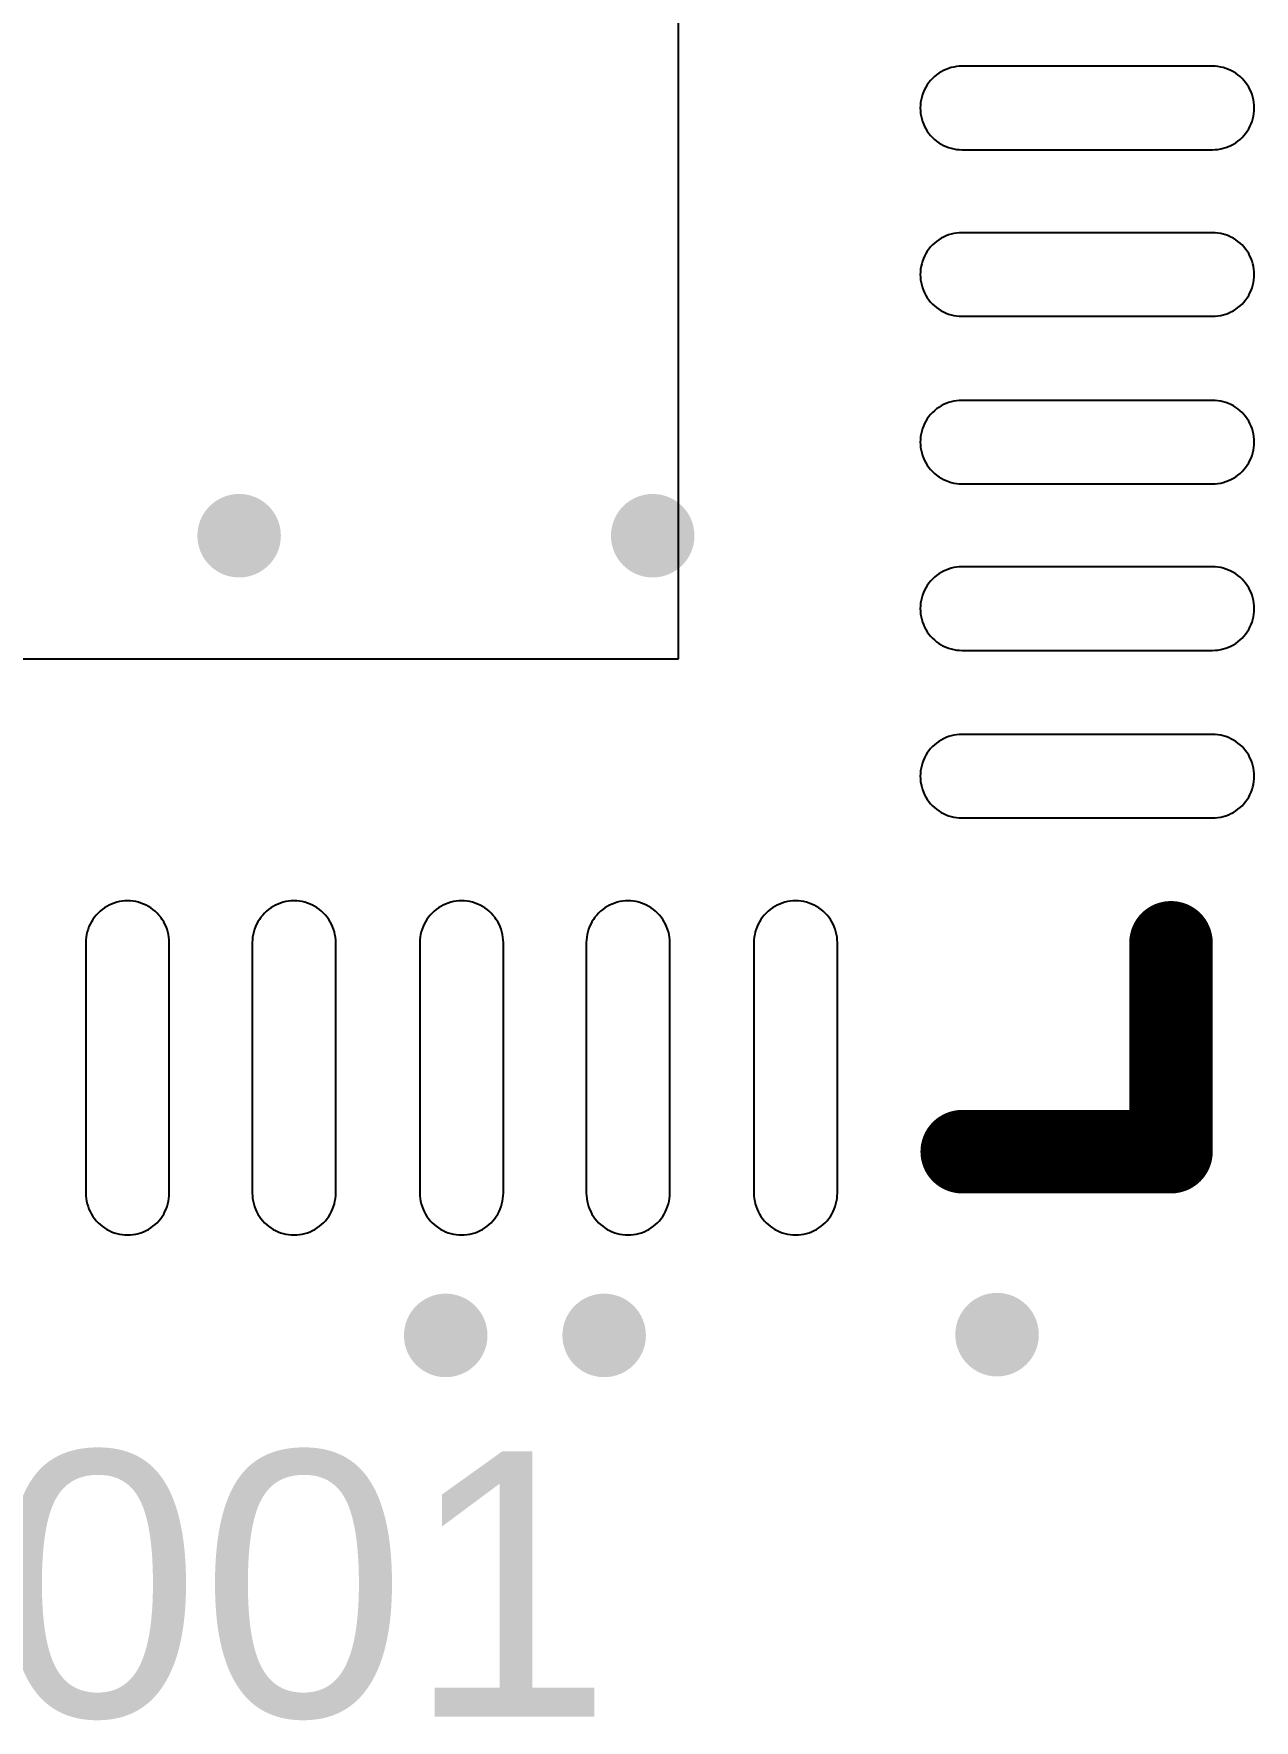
# Model space of a CAD drawing. Header units: inches. Extents: x -6.1 to 65.1, y -0.8 to 59.2.
# Drawn here: x 10.227 to 13.15, y 24.113 to 28.152 of the extents above; entities that cross this region are included whole.
import ezdxf

# ---------------------------------------------------------------- set-up
doc = ezdxf.new("R2010")
doc.units = ezdxf.units.IN
for name, color, linetype in [('Top Overlay', 2, 'Continuous'), ('Top Paste', 8, 'Continuous'), ('Via Holes', 16, 'Continuous')]:
    doc.layers.add(name, color=color, linetype=linetype)
doc.styles.add('Arial', font='', dxfattribs={"height": 0.2})
doc.styles.get('Arial').set_extended_font_data('Arial')

# ---------------------------------------------------------------- blocks, each defined once
blk = doc.blocks.new('WQFN_40_L5_0_W5_0_P0_4_BL_EP_78')
at = {"layer": 'Top Overlay', "const_width": 0.2}
for points in [[(-2.6999, 2.7), (-2.6999, 2.1998)], [(-2.1998, 2.7), (-2.6999, 2.7)]]:
    blk.add_lwpolyline(points, dxfattribs=at)
at = {"layer": 'Top Overlay', "const_width": 0.1}
for points in [[(-2.7499, 2.7, 1), (-2.6499, 2.7, 1)], [(-2.7499, 2.7, 1), (-2.6499, 2.7, 1)], [(-2.2498, 2.7, 1), (-2.1498, 2.7, 1)], [(-2.7499, 2.1998, 1), (-2.6499, 2.1998, 1)]]:
    blk.add_lwpolyline(points, format="xyb", close=True, dxfattribs=at)
at = {"layer": 'Top Paste'}
for p, q in [((-1.8716, 2.8701), (-1.876, 2.8653)), ((-1.8668, 2.8745), (-1.8716, 2.8701)), ((-1.8617, 2.8787), (-1.8668, 2.8745)), ((-1.8564, 2.8825), (-1.8617, 2.8787)), ((-1.8509, 2.886), (-1.8564, 2.8825)), ((-1.8451, 2.889), (-1.8509, 2.886)), ((-1.8391, 2.8917), (-1.8451, 2.889)), ((-1.833, 2.8941), (-1.8391, 2.8917)), ((-1.8267, 2.896), (-1.833, 2.8941)), ((-1.8204, 2.8974), (-1.8267, 2.896)), ((-1.8139, 2.8985), (-1.8204, 2.8974)), ((-1.8074, 2.8992), (-1.8139, 2.8985)), ((-1.8009, 2.8994), (-1.8074, 2.8992)), ((-1.7943, 2.8992), (-1.8009, 2.8994)), ((-1.7878, 2.8985), (-1.7943, 2.8992)), ((-1.7878, 2.8985), (-1.7878, 2.8985)), ((-1.7814, 2.8974), (-1.7878, 2.8985)), ((-1.775, 2.896), (-1.7814, 2.8974)), ((-1.7687, 2.8941), (-1.775, 2.896)), ((-1.7626, 2.8917), (-1.7687, 2.8941)), ((-1.7566, 2.889), (-1.7626, 2.8917)), ((-1.7509, 2.886), (-1.7566, 2.889)), ((-1.7453, 2.8825), (-1.7509, 2.886)), ((-1.74, 2.8787), (-1.7453, 2.8825)), ((-1.7349, 2.8745), (-1.74, 2.8787)), ((-1.7301, 2.8701), (-1.7349, 2.8745)), ((-1.7257, 2.8653), (-1.7301, 2.8701)), ((-1.4703, 2.8701), (-1.4747, 2.8653)), ((-1.4655, 2.8745), (-1.4703, 2.8701)), ((-1.4604, 2.8787), (-1.4655, 2.8745)), ((-1.4551, 2.8825), (-1.4604, 2.8787)), ((-1.4496, 2.886), (-1.4551, 2.8825)), ((-1.4438, 2.889), (-1.4496, 2.886)), ((-1.4378, 2.8917), (-1.4438, 2.889)), ((-1.4317, 2.8941), (-1.4378, 2.8917)), ((-1.4254, 2.896), (-1.4317, 2.8941)), ((-1.419, 2.8974), (-1.4254, 2.896)), ((-1.4126, 2.8985), (-1.419, 2.8974)), ((-1.4061, 2.8992), (-1.4126, 2.8985)), ((-1.3995, 2.8994), (-1.4061, 2.8992)), ((-1.393, 2.8992), (-1.3995, 2.8994)), ((-1.3865, 2.8985), (-1.393, 2.8992)), ((-1.3865, 2.8985), (-1.3865, 2.8985)), ((-1.38, 2.8974), (-1.3865, 2.8985)), ((-1.3737, 2.896), (-1.38, 2.8974)), ((-1.3674, 2.8941), (-1.3737, 2.896)), ((-1.3613, 2.8917), (-1.3674, 2.8941)), ((-1.3553, 2.889), (-1.3613, 2.8917)), ((-1.3496, 2.886), (-1.3553, 2.889)), ((-1.344, 2.8825), (-1.3496, 2.886)), ((-1.3387, 2.8787), (-1.344, 2.8825)), ((-1.3336, 2.8745), (-1.3387, 2.8787)), ((-1.3288, 2.8701), (-1.3336, 2.8745)), ((-1.3244, 2.8653), (-1.3288, 2.8701)), ((-1.0715, 2.8701), (-1.0759, 2.8653)), ((-1.0667, 2.8745), (-1.0715, 2.8701)), ((-1.0616, 2.8787), (-1.0667, 2.8745)), ((-1.0563, 2.8825), (-1.0616, 2.8787)), ((-1.0508, 2.886), (-1.0563, 2.8825)), ((-1.045, 2.889), (-1.0508, 2.886)), ((-1.039, 2.8917), (-1.045, 2.889)), ((-1.0329, 2.8941), (-1.039, 2.8917)), ((-1.0266, 2.896), (-1.0329, 2.8941)), ((-1.0203, 2.8974), (-1.0266, 2.896)), ((-1.0138, 2.8985), (-1.0203, 2.8974)), ((-1.0073, 2.8992), (-1.0138, 2.8985)), ((-1.0008, 2.8994), (-1.0073, 2.8992)), ((-0.9942, 2.8992), (-1.0008, 2.8994)), ((-0.9877, 2.8985), (-0.9942, 2.8992)), ((-0.9877, 2.8985), (-0.9877, 2.8985)), ((-0.9813, 2.8974), (-0.9877, 2.8985)), ((-0.9749, 2.896), (-0.9813, 2.8974)), ((-0.9686, 2.8941), (-0.9749, 2.896)), ((-0.9625, 2.8917), (-0.9686, 2.8941)), ((-0.9565, 2.889), (-0.9625, 2.8917)), ((-0.9508, 2.886), (-0.9565, 2.889)), ((-0.9452, 2.8825), (-0.9508, 2.886)), ((-0.9399, 2.8787), (-0.9452, 2.8825)), ((-0.9348, 2.8745), (-0.9399, 2.8787)), ((-0.93, 2.8701), (-0.9348, 2.8745)), ((-0.9256, 2.8653), (-0.93, 2.8701)), ((-0.6702, 2.8701), (-0.6746, 2.8653)), ((-0.6654, 2.8745), (-0.6702, 2.8701)), ((-0.6603, 2.8787), (-0.6654, 2.8745)), ((-0.655, 2.8825), (-0.6603, 2.8787)), ((-0.6495, 2.886), (-0.655, 2.8825)), ((-0.6437, 2.889), (-0.6495, 2.886)), ((-0.6377, 2.8917), (-0.6437, 2.889)), ((-0.6316, 2.8941), (-0.6377, 2.8917)), ((-0.6253, 2.896), (-0.6316, 2.8941)), ((-0.6189, 2.8974), (-0.6253, 2.896)), ((-0.6125, 2.8985), (-0.6189, 2.8974)), ((-0.606, 2.8992), (-0.6125, 2.8985)), ((-0.5994, 2.8994), (-0.606, 2.8992)), ((-0.5929, 2.8992), (-0.5994, 2.8994)), ((-0.5864, 2.8985), (-0.5929, 2.8992)), ((-0.5864, 2.8985), (-0.5864, 2.8985)), ((-0.5799, 2.8974), (-0.5864, 2.8985)), ((-0.5736, 2.896), (-0.5799, 2.8974)), ((-0.5673, 2.8941), (-0.5736, 2.896)), ((-0.5612, 2.8917), (-0.5673, 2.8941)), ((-0.5552, 2.889), (-0.5612, 2.8917)), ((-0.5495, 2.886), (-0.5552, 2.889)), ((-0.5439, 2.8825), (-0.5495, 2.886)), ((-0.5386, 2.8787), (-0.5439, 2.8825)), ((-0.5335, 2.8745), (-0.5386, 2.8787)), ((-0.5287, 2.8701), (-0.5335, 2.8745)), ((-0.5243, 2.8653), (-0.5287, 2.8701)), ((-0.2714, 2.8701), (-0.2758, 2.8653)), ((-0.2666, 2.8745), (-0.2714, 2.8701)), ((-0.2615, 2.8787), (-0.2666, 2.8745)), ((-0.2562, 2.8825), (-0.2615, 2.8787)), ((-0.2507, 2.886), (-0.2562, 2.8825)), ((-0.2449, 2.889), (-0.2507, 2.886)), ((-0.2389, 2.8917), (-0.2449, 2.889)), ((-0.2328, 2.8941), (-0.2389, 2.8917)), ((-0.2265, 2.896), (-0.2328, 2.8941)), ((-0.2202, 2.8974), (-0.2265, 2.896)), ((-0.2137, 2.8985), (-0.2202, 2.8974)), ((-0.2072, 2.8992), (-0.2137, 2.8985)), ((-0.2007, 2.8994), (-0.2072, 2.8992)), ((-0.1941, 2.8992), (-0.2007, 2.8994)), ((-0.1876, 2.8985), (-0.1941, 2.8992)), ((-0.1876, 2.8985), (-0.1876, 2.8985)), ((-0.1812, 2.8974), (-0.1876, 2.8985)), ((-0.1748, 2.896), (-0.1812, 2.8974)), ((-0.1685, 2.8941), (-0.1748, 2.896)), ((-0.1624, 2.8917), (-0.1685, 2.8941)), ((-0.1564, 2.889), (-0.1624, 2.8917)), ((-0.1507, 2.886), (-0.1564, 2.889)), ((-0.1451, 2.8825), (-0.1507, 2.886)), ((-0.1398, 2.8787), (-0.1451, 2.8825)), ((-0.1347, 2.8745), (-0.1398, 2.8787)), ((-0.1299, 2.8701), (-0.1347, 2.8745)), ((-0.1255, 2.8653), (-0.1299, 2.8701)), ((-1.8956, 2.8315), (-1.8975, 2.8252)), ((-1.8932, 2.8376), (-1.8956, 2.8315)), ((-1.8905, 2.8436), (-1.8932, 2.8376)), ((-1.8875, 2.8493), (-1.8905, 2.8436)), ((-1.884, 2.8549), (-1.8875, 2.8493)), ((-1.8802, 2.8602), (-1.884, 2.8549)), ((-1.876, 2.8653), (-1.8802, 2.8602)), ((-1.7215, 2.8602), (-1.7257, 2.8653)), ((-1.7177, 2.8549), (-1.7215, 2.8602)), ((-1.7142, 2.8494), (-1.7177, 2.8549)), ((-1.7112, 2.8436), (-1.7142, 2.8494)), ((-1.7085, 2.8376), (-1.7112, 2.8436)), ((-1.7062, 2.8315), (-1.7085, 2.8376)), ((-1.7043, 2.8252), (-1.7062, 2.8315)), ((-1.4942, 2.8315), (-1.4961, 2.8252)), ((-1.4919, 2.8376), (-1.4942, 2.8315)), ((-1.4892, 2.8436), (-1.4919, 2.8376)), ((-1.4862, 2.8493), (-1.4892, 2.8436)), ((-1.4827, 2.8549), (-1.4862, 2.8493)), ((-1.4789, 2.8602), (-1.4827, 2.8549)), ((-1.4747, 2.8653), (-1.4789, 2.8602)), ((-1.3202, 2.8602), (-1.3244, 2.8653)), ((-1.3164, 2.8549), (-1.3202, 2.8602)), ((-1.3129, 2.8494), (-1.3164, 2.8549)), ((-1.3099, 2.8436), (-1.3129, 2.8494)), ((-1.3072, 2.8376), (-1.3099, 2.8436)), ((-1.3048, 2.8315), (-1.3072, 2.8376)), ((-1.3029, 2.8252), (-1.3048, 2.8315)), ((-1.0955, 2.8315), (-1.0974, 2.8252)), ((-1.0931, 2.8376), (-1.0955, 2.8315)), ((-1.0904, 2.8436), (-1.0931, 2.8376)), ((-1.0874, 2.8493), (-1.0904, 2.8436)), ((-1.0839, 2.8549), (-1.0874, 2.8493)), ((-1.0801, 2.8602), (-1.0839, 2.8549)), ((-1.0759, 2.8653), (-1.0801, 2.8602)), ((-0.9214, 2.8602), (-0.9256, 2.8653)), ((-0.9176, 2.8549), (-0.9214, 2.8602)), ((-0.9141, 2.8494), (-0.9176, 2.8549)), ((-0.9111, 2.8436), (-0.9141, 2.8494)), ((-0.9084, 2.8376), (-0.9111, 2.8436)), ((-0.9061, 2.8315), (-0.9084, 2.8376)), ((-0.9042, 2.8252), (-0.9061, 2.8315)), ((-0.6941, 2.8315), (-0.696, 2.8252)), ((-0.6918, 2.8376), (-0.6941, 2.8315)), ((-0.6891, 2.8436), (-0.6918, 2.8376)), ((-0.6861, 2.8493), (-0.6891, 2.8436)), ((-0.6826, 2.8549), (-0.6861, 2.8493)), ((-0.6788, 2.8602), (-0.6826, 2.8549)), ((-0.6746, 2.8653), (-0.6788, 2.8602)), ((-0.5201, 2.8602), (-0.5243, 2.8653)), ((-0.5163, 2.8549), (-0.5201, 2.8602)), ((-0.5128, 2.8494), (-0.5163, 2.8549)), ((-0.5098, 2.8436), (-0.5128, 2.8494)), ((-0.5071, 2.8376), (-0.5098, 2.8436)), ((-0.5047, 2.8315), (-0.5071, 2.8376)), ((-0.5028, 2.8252), (-0.5047, 2.8315)), ((-0.2954, 2.8315), (-0.2973, 2.8252)), ((-0.293, 2.8376), (-0.2954, 2.8315)), ((-0.2903, 2.8436), (-0.293, 2.8376)), ((-0.2873, 2.8493), (-0.2903, 2.8436)), ((-0.2838, 2.8549), (-0.2873, 2.8493)), ((-0.28, 2.8602), (-0.2838, 2.8549)), ((-0.2758, 2.8653), (-0.28, 2.8602)), ((-0.1213, 2.8602), (-0.1255, 2.8653)), ((-0.1175, 2.8549), (-0.1213, 2.8602)), ((-0.114, 2.8494), (-0.1175, 2.8549)), ((-0.111, 2.8436), (-0.114, 2.8494)), ((-0.1083, 2.8376), (-0.111, 2.8436)), ((-0.106, 2.8315), (-0.1083, 2.8376)), ((-0.1041, 2.8252), (-0.106, 2.8315)), ((-1.9007, 2.8059), (-1.9009, 2.7994)), ((-1.9009, 2.7994), (-1.9009, 2.1994)), ((-1.9, 2.8124), (-1.9007, 2.8059)), ((-1.8989, 2.8189), (-1.9, 2.8124)), ((-1.8975, 2.8252), (-1.8989, 2.8189)), ((-1.7028, 2.8189), (-1.7043, 2.8252)), ((-1.7017, 2.8124), (-1.7028, 2.8189)), ((-1.7011, 2.8059), (-1.7017, 2.8124)), ((-1.7009, 2.7994), (-1.7011, 2.8059)), ((-1.7009, 2.1994), (-1.7009, 2.7994)), ((-1.4993, 2.8059), (-1.4995, 2.7994)), ((-1.4995, 2.7994), (-1.4995, 2.1994)), ((-1.4987, 2.8124), (-1.4993, 2.8059)), ((-1.4976, 2.8189), (-1.4987, 2.8124)), ((-1.4961, 2.8252), (-1.4976, 2.8189)), ((-1.3015, 2.8189), (-1.3029, 2.8252)), ((-1.3004, 2.8124), (-1.3015, 2.8189)), ((-1.2997, 2.8059), (-1.3004, 2.8124)), ((-1.2995, 2.7994), (-1.2997, 2.8059)), ((-1.2995, 2.1994), (-1.2995, 2.7994)), ((-1.1006, 2.8059), (-1.1008, 2.7994)), ((-1.1008, 2.7994), (-1.1008, 2.1994)), ((-1.0999, 2.8124), (-1.1006, 2.8059)), ((-1.0988, 2.8189), (-1.0999, 2.8124)), ((-1.0974, 2.8252), (-1.0988, 2.8189)), ((-0.9027, 2.8189), (-0.9042, 2.8252)), ((-0.9016, 2.8124), (-0.9027, 2.8189)), ((-0.901, 2.8059), (-0.9016, 2.8124)), ((-0.9008, 2.7994), (-0.901, 2.8059)), ((-0.9008, 2.1994), (-0.9008, 2.7994)), ((-0.6992, 2.8059), (-0.6994, 2.7994)), ((-0.6994, 2.7994), (-0.6994, 2.1994)), ((-0.6986, 2.8124), (-0.6992, 2.8059)), ((-0.6975, 2.8189), (-0.6986, 2.8124)), ((-0.696, 2.8252), (-0.6975, 2.8189)), ((-0.5014, 2.8189), (-0.5028, 2.8252)), ((-0.5003, 2.8124), (-0.5014, 2.8189)), ((-0.4996, 2.8059), (-0.5003, 2.8124)), ((-0.4994, 2.7994), (-0.4996, 2.8059)), ((-0.4994, 2.1994), (-0.4994, 2.7994)), ((-0.3005, 2.8059), (-0.3007, 2.7994)), ((-0.3007, 2.7994), (-0.3007, 2.1994)), ((-0.2998, 2.8124), (-0.3005, 2.8059)), ((-0.2987, 2.8189), (-0.2998, 2.8124)), ((-0.2973, 2.8252), (-0.2987, 2.8189)), ((-0.1026, 2.8189), (-0.1041, 2.8252)), ((-0.1015, 2.8124), (-0.1026, 2.8189)), ((-0.1009, 2.8059), (-0.1015, 2.8124)), ((-0.1007, 2.7994), (-0.1009, 2.8059)), ((-0.1007, 2.1994), (-0.1007, 2.7994)), ((-1.9009, 2.1994), (-1.9007, 2.1928)), ((-1.9007, 2.1928), (-1.9, 2.1863)), ((-1.9, 2.1863), (-1.8989, 2.1799)), ((-1.7028, 2.1799), (-1.7017, 2.1863)), ((-1.7017, 2.1863), (-1.7011, 2.1928)), ((-1.7011, 2.1928), (-1.7009, 2.1994)), ((-1.4995, 2.1994), (-1.4993, 2.1928)), ((-1.4993, 2.1928), (-1.4987, 2.1863)), ((-1.4987, 2.1863), (-1.4976, 2.1799)), ((-1.3015, 2.1799), (-1.3004, 2.1863)), ((-1.3004, 2.1863), (-1.2997, 2.1928)), ((-1.2997, 2.1928), (-1.2995, 2.1994)), ((-1.1008, 2.1994), (-1.1006, 2.1928)), ((-1.1006, 2.1928), (-1.0999, 2.1863)), ((-1.0999, 2.1863), (-1.0988, 2.1799)), ((-0.9027, 2.1799), (-0.9016, 2.1863)), ((-0.9016, 2.1863), (-0.901, 2.1928)), ((-0.901, 2.1928), (-0.9008, 2.1994)), ((-0.6994, 2.1994), (-0.6992, 2.1928)), ((-0.6992, 2.1928), (-0.6986, 2.1863)), ((-0.6986, 2.1863), (-0.6975, 2.1799)), ((-0.5014, 2.1799), (-0.5003, 2.1863)), ((-0.5003, 2.1863), (-0.4996, 2.1928)), ((-0.4996, 2.1928), (-0.4994, 2.1994)), ((-0.3007, 2.1994), (-0.3005, 2.1928)), ((-0.3005, 2.1928), (-0.2998, 2.1863)), ((-0.2998, 2.1863), (-0.2987, 2.1799)), ((-0.1026, 2.1799), (-0.1015, 2.1863)), ((-0.1015, 2.1863), (-0.1009, 2.1928)), ((-0.1009, 2.1928), (-0.1007, 2.1994)), ((-1.8989, 2.1799), (-1.8975, 2.1735)), ((-1.8975, 2.1735), (-1.8956, 2.1672)), ((-1.8956, 2.1672), (-1.8932, 2.1611)), ((-1.8932, 2.1611), (-1.8905, 2.1551)), ((-1.8905, 2.1551), (-1.8875, 2.1493)), ((-1.8875, 2.1493), (-1.884, 2.1438)), ((-1.884, 2.1438), (-1.8802, 2.1385)), ((-1.7215, 2.1385), (-1.7177, 2.1438)), ((-1.7177, 2.1438), (-1.7142, 2.1494)), ((-1.7142, 2.1494), (-1.7112, 2.1551)), ((-1.7112, 2.1551), (-1.7085, 2.1611)), ((-1.7085, 2.1611), (-1.7062, 2.1672)), ((-1.7062, 2.1672), (-1.7043, 2.1735)), ((-1.7043, 2.1735), (-1.7028, 2.1799)), ((-1.4976, 2.1799), (-1.4961, 2.1735)), ((-1.4961, 2.1735), (-1.4942, 2.1672)), ((-1.4942, 2.1672), (-1.4919, 2.1611)), ((-1.4919, 2.1611), (-1.4892, 2.1551)), ((-1.4892, 2.1551), (-1.4862, 2.1493)), ((-1.4862, 2.1493), (-1.4827, 2.1438)), ((-1.4827, 2.1438), (-1.4789, 2.1385)), ((-1.3202, 2.1385), (-1.3164, 2.1438)), ((-1.3164, 2.1438), (-1.3129, 2.1494)), ((-1.3129, 2.1494), (-1.3099, 2.1551)), ((-1.3099, 2.1551), (-1.3072, 2.1611)), ((-1.3072, 2.1611), (-1.3048, 2.1672)), ((-1.3048, 2.1672), (-1.3029, 2.1735)), ((-1.3029, 2.1735), (-1.3015, 2.1799)), ((-1.0988, 2.1799), (-1.0974, 2.1735)), ((-1.0974, 2.1735), (-1.0955, 2.1672)), ((-1.0955, 2.1672), (-1.0931, 2.1611)), ((-1.0931, 2.1611), (-1.0904, 2.1551)), ((-1.0904, 2.1551), (-1.0874, 2.1493)), ((-1.0874, 2.1493), (-1.0839, 2.1438)), ((-1.0839, 2.1438), (-1.0801, 2.1385)), ((-0.9214, 2.1385), (-0.9176, 2.1438)), ((-0.9176, 2.1438), (-0.9141, 2.1494)), ((-0.9141, 2.1494), (-0.9111, 2.1551)), ((-0.9111, 2.1551), (-0.9084, 2.1611)), ((-0.9084, 2.1611), (-0.9061, 2.1672)), ((-0.9061, 2.1672), (-0.9042, 2.1735)), ((-0.9042, 2.1735), (-0.9027, 2.1799)), ((-0.6975, 2.1799), (-0.696, 2.1735)), ((-0.696, 2.1735), (-0.6941, 2.1672)), ((-0.6941, 2.1672), (-0.6918, 2.1611)), ((-0.6918, 2.1611), (-0.6891, 2.1551)), ((-0.6891, 2.1551), (-0.6861, 2.1493)), ((-0.6861, 2.1493), (-0.6826, 2.1438)), ((-0.6826, 2.1438), (-0.6788, 2.1385)), ((-0.5201, 2.1385), (-0.5163, 2.1438)), ((-0.5163, 2.1438), (-0.5128, 2.1494)), ((-0.5128, 2.1494), (-0.5098, 2.1551)), ((-0.5098, 2.1551), (-0.5071, 2.1611)), ((-0.5071, 2.1611), (-0.5047, 2.1672)), ((-0.5047, 2.1672), (-0.5028, 2.1735)), ((-0.5028, 2.1735), (-0.5014, 2.1799)), ((-0.2987, 2.1799), (-0.2973, 2.1735)), ((-0.2973, 2.1735), (-0.2954, 2.1672)), ((-0.2954, 2.1672), (-0.293, 2.1611)), ((-0.293, 2.1611), (-0.2903, 2.1551)), ((-0.2903, 2.1551), (-0.2873, 2.1493)), ((-0.2873, 2.1493), (-0.2838, 2.1438)), ((-0.2838, 2.1438), (-0.28, 2.1385)), ((-0.1213, 2.1385), (-0.1175, 2.1438)), ((-0.1175, 2.1438), (-0.114, 2.1494)), ((-0.114, 2.1494), (-0.111, 2.1551)), ((-0.111, 2.1551), (-0.1083, 2.1611)), ((-0.1083, 2.1611), (-0.106, 2.1672)), ((-0.106, 2.1672), (-0.1041, 2.1735)), ((-0.1041, 2.1735), (-0.1026, 2.1799)), ((-1.8802, 2.1385), (-1.876, 2.1334)), ((-1.876, 2.1334), (-1.8716, 2.1286)), ((-1.8716, 2.1286), (-1.8668, 2.1242)), ((-1.8668, 2.1242), (-1.8617, 2.12)), ((-1.8617, 2.12), (-1.8564, 2.1162)), ((-1.8564, 2.1162), (-1.8508, 2.1127)), ((-1.8508, 2.1127), (-1.8451, 2.1097)), ((-1.8451, 2.1097), (-1.8391, 2.107)), ((-1.8391, 2.107), (-1.833, 2.1047)), ((-1.833, 2.1047), (-1.8267, 2.1028)), ((-1.8267, 2.1028), (-1.8204, 2.1013)), ((-1.8204, 2.1013), (-1.8139, 2.1002)), ((-1.8139, 2.1002), (-1.8074, 2.0996)), ((-1.7943, 2.0996), (-1.7878, 2.1002)), ((-1.7878, 2.1002), (-1.7814, 2.1013)), ((-1.7814, 2.1013), (-1.775, 2.1028)), ((-1.775, 2.1028), (-1.7687, 2.1047)), ((-1.7687, 2.1047), (-1.7626, 2.107)), ((-1.7626, 2.107), (-1.7566, 2.1097)), ((-1.7566, 2.1097), (-1.7509, 2.1127)), ((-1.7509, 2.1127), (-1.7453, 2.1162)), ((-1.7453, 2.1162), (-1.74, 2.12)), ((-1.74, 2.12), (-1.7349, 2.1242)), ((-1.7349, 2.1242), (-1.7301, 2.1286)), ((-1.7301, 2.1286), (-1.7257, 2.1334)), ((-1.7257, 2.1334), (-1.7215, 2.1385)), ((-1.4789, 2.1385), (-1.4747, 2.1334)), ((-1.4747, 2.1334), (-1.4703, 2.1286)), ((-1.4703, 2.1286), (-1.4655, 2.1242)), ((-1.4655, 2.1242), (-1.4604, 2.12)), ((-1.4604, 2.12), (-1.4551, 2.1162)), ((-1.4551, 2.1162), (-1.4495, 2.1127)), ((-1.4495, 2.1127), (-1.4438, 2.1097)), ((-1.4438, 2.1097), (-1.4378, 2.107)), ((-1.4378, 2.107), (-1.4317, 2.1047)), ((-1.4317, 2.1047), (-1.4254, 2.1028)), ((-1.4254, 2.1028), (-1.419, 2.1013)), ((-1.419, 2.1013), (-1.4126, 2.1002)), ((-1.4126, 2.1002), (-1.4061, 2.0996)), ((-1.393, 2.0996), (-1.3865, 2.1002)), ((-1.3865, 2.1002), (-1.38, 2.1013)), ((-1.38, 2.1013), (-1.3737, 2.1028)), ((-1.3737, 2.1028), (-1.3674, 2.1047)), ((-1.3674, 2.1047), (-1.3613, 2.107)), ((-1.3613, 2.107), (-1.3553, 2.1097)), ((-1.3553, 2.1097), (-1.3496, 2.1127)), ((-1.3496, 2.1127), (-1.344, 2.1162)), ((-1.344, 2.1162), (-1.3387, 2.12)), ((-1.3387, 2.12), (-1.3336, 2.1242)), ((-1.3336, 2.1242), (-1.3288, 2.1286)), ((-1.3288, 2.1286), (-1.3244, 2.1334)), ((-1.3244, 2.1334), (-1.3202, 2.1385)), ((-1.0801, 2.1385), (-1.0759, 2.1334)), ((-1.0759, 2.1334), (-1.0715, 2.1286)), ((-1.0715, 2.1286), (-1.0667, 2.1242)), ((-1.0667, 2.1242), (-1.0616, 2.12)), ((-1.0616, 2.12), (-1.0563, 2.1162)), ((-1.0563, 2.1162), (-1.0507, 2.1127)), ((-1.0507, 2.1127), (-1.045, 2.1097)), ((-1.045, 2.1097), (-1.039, 2.107)), ((-1.039, 2.107), (-1.0329, 2.1047)), ((-1.0329, 2.1047), (-1.0266, 2.1028)), ((-1.0266, 2.1028), (-1.0203, 2.1013)), ((-1.0203, 2.1013), (-1.0138, 2.1002)), ((-1.0138, 2.1002), (-1.0073, 2.0996)), ((-0.9942, 2.0996), (-0.9877, 2.1002)), ((-0.9877, 2.1002), (-0.9813, 2.1013)), ((-0.9813, 2.1013), (-0.9749, 2.1028)), ((-0.9749, 2.1028), (-0.9686, 2.1047)), ((-0.9686, 2.1047), (-0.9625, 2.107)), ((-0.9625, 2.107), (-0.9565, 2.1097)), ((-0.9565, 2.1097), (-0.9508, 2.1127)), ((-0.9508, 2.1127), (-0.9452, 2.1162)), ((-0.9452, 2.1162), (-0.9399, 2.12)), ((-0.9399, 2.12), (-0.9348, 2.1242)), ((-0.9348, 2.1242), (-0.93, 2.1286)), ((-0.93, 2.1286), (-0.9256, 2.1334)), ((-0.9256, 2.1334), (-0.9214, 2.1385)), ((-0.6788, 2.1385), (-0.6746, 2.1334)), ((-0.6746, 2.1334), (-0.6702, 2.1286)), ((-0.6702, 2.1286), (-0.6654, 2.1242)), ((-0.6654, 2.1242), (-0.6603, 2.12)), ((-0.6603, 2.12), (-0.655, 2.1162)), ((-0.655, 2.1162), (-0.6494, 2.1127)), ((-0.6494, 2.1127), (-0.6437, 2.1097)), ((-0.6437, 2.1097), (-0.6377, 2.107)), ((-0.6377, 2.107), (-0.6316, 2.1047)), ((-0.6316, 2.1047), (-0.6253, 2.1028)), ((-0.6253, 2.1028), (-0.6189, 2.1013)), ((-0.6189, 2.1013), (-0.6125, 2.1002)), ((-0.6125, 2.1002), (-0.606, 2.0996)), ((-0.5929, 2.0996), (-0.5864, 2.1002)), ((-0.5864, 2.1002), (-0.5799, 2.1013)), ((-0.5799, 2.1013), (-0.5736, 2.1028)), ((-0.5736, 2.1028), (-0.5673, 2.1047)), ((-0.5673, 2.1047), (-0.5612, 2.107)), ((-0.5612, 2.107), (-0.5552, 2.1097)), ((-0.5552, 2.1097), (-0.5495, 2.1127)), ((-0.5495, 2.1127), (-0.5439, 2.1162)), ((-0.5439, 2.1162), (-0.5386, 2.12)), ((-0.5386, 2.12), (-0.5335, 2.1242)), ((-0.5335, 2.1242), (-0.5287, 2.1286)), ((-0.5287, 2.1286), (-0.5243, 2.1334)), ((-0.5243, 2.1334), (-0.5201, 2.1385)), ((-0.28, 2.1385), (-0.2758, 2.1334)), ((-0.2758, 2.1334), (-0.2714, 2.1286)), ((-0.2714, 2.1286), (-0.2666, 2.1242)), ((-0.2666, 2.1242), (-0.2615, 2.12)), ((-0.2615, 2.12), (-0.2562, 2.1162)), ((-0.2562, 2.1162), (-0.2506, 2.1127)), ((-0.2506, 2.1127), (-0.2449, 2.1097)), ((-0.2449, 2.1097), (-0.2389, 2.107)), ((-0.2389, 2.107), (-0.2328, 2.1047)), ((-0.2328, 2.1047), (-0.2265, 2.1028)), ((-0.2265, 2.1028), (-0.2202, 2.1013)), ((-0.2202, 2.1013), (-0.2137, 2.1002)), ((-0.2137, 2.1002), (-0.2072, 2.0996)), ((-0.1941, 2.0996), (-0.1876, 2.1002)), ((-0.1876, 2.1002), (-0.1812, 2.1013)), ((-0.1812, 2.1013), (-0.1748, 2.1028)), ((-0.1748, 2.1028), (-0.1685, 2.1047)), ((-0.1685, 2.1047), (-0.1624, 2.107)), ((-0.1624, 2.107), (-0.1564, 2.1097)), ((-0.1564, 2.1097), (-0.1507, 2.1127)), ((-0.1507, 2.1127), (-0.1451, 2.1162)), ((-0.1451, 2.1162), (-0.1398, 2.12)), ((-0.1398, 2.12), (-0.1347, 2.1242)), ((-0.1347, 2.1242), (-0.1299, 2.1286)), ((-0.1299, 2.1286), (-0.1255, 2.1334)), ((-0.1255, 2.1334), (-0.1213, 2.1385)), ((-1.8074, 2.0996), (-1.8009, 2.0994)), ((-1.8009, 2.0994), (-1.7943, 2.0996)), ((-1.4061, 2.0996), (-1.3995, 2.0994)), ((-1.3995, 2.0994), (-1.393, 2.0996)), ((-1.0073, 2.0996), (-1.0008, 2.0994)), ((-1.0008, 2.0994), (-0.9942, 2.0996)), ((-0.606, 2.0996), (-0.5994, 2.0994)), ((-0.5994, 2.0994), (-0.5929, 2.0996)), ((-0.2072, 2.0996), (-0.2007, 2.0994)), ((-0.2007, 2.0994), (-0.1941, 2.0996)), ((-2.8189, 1.8989), (-2.8252, 1.8975)), ((-2.8124, 1.9), (-2.8189, 1.8989)), ((-2.8059, 1.9007), (-2.8124, 1.9)), ((-2.7994, 1.9009), (-2.8059, 1.9007)), ((-2.1994, 1.9009), (-2.7994, 1.9009)), ((-2.1928, 1.9007), (-2.1994, 1.9009)), ((-2.1863, 1.9), (-2.1928, 1.9007)), ((-2.1863, 1.9), (-2.1863, 1.9)), ((-2.1799, 1.8989), (-2.1863, 1.9)), ((-2.1735, 1.8975), (-2.1799, 1.8989)), ((-2.8787, 1.8617), (-2.8825, 1.8564)), ((-2.8745, 1.8668), (-2.8787, 1.8617)), ((-2.8701, 1.8716), (-2.8745, 1.8668)), ((-2.8653, 1.876), (-2.8701, 1.8716)), ((-2.8602, 1.8802), (-2.8653, 1.876)), ((-2.8549, 1.884), (-2.8602, 1.8802)), ((-2.8494, 1.8875), (-2.8549, 1.884)), ((-2.8436, 1.8905), (-2.8494, 1.8875)), ((-2.8376, 1.8932), (-2.8436, 1.8905)), ((-2.8315, 1.8956), (-2.8376, 1.8932)), ((-2.8252, 1.8975), (-2.8315, 1.8956)), ((-2.1672, 1.8956), (-2.1735, 1.8975)), ((-2.1611, 1.8932), (-2.1672, 1.8956)), ((-2.1551, 1.8905), (-2.1611, 1.8932)), ((-2.1494, 1.8875), (-2.1551, 1.8905)), ((-2.1438, 1.884), (-2.1494, 1.8875)), ((-2.1385, 1.8802), (-2.1438, 1.884)), ((-2.1334, 1.876), (-2.1385, 1.8802)), ((-2.1286, 1.8716), (-2.1334, 1.876)), ((-2.1242, 1.8668), (-2.1286, 1.8716)), ((-2.12, 1.8617), (-2.1242, 1.8668)), ((-2.1162, 1.8564), (-2.12, 1.8617)), ((-2.8974, 1.8204), (-2.8985, 1.8139)), ((-2.896, 1.8267), (-2.8974, 1.8204)), ((-2.8941, 1.833), (-2.896, 1.8267)), ((-2.8917, 1.8391), (-2.8941, 1.833)), ((-2.889, 1.8451), (-2.8917, 1.8391)), ((-2.886, 1.8508), (-2.889, 1.8451)), ((-2.8825, 1.8564), (-2.886, 1.8508)), ((-2.1127, 1.8509), (-2.1162, 1.8564)), ((-2.1097, 1.8451), (-2.1127, 1.8509)), ((-2.107, 1.8391), (-2.1097, 1.8451)), ((-2.1047, 1.833), (-2.107, 1.8391)), ((-2.1028, 1.8267), (-2.1047, 1.833)), ((-2.1013, 1.8204), (-2.1028, 1.8267)), ((-2.1002, 1.8139), (-2.1013, 1.8204)), ((-2.8992, 1.8074), (-2.8994, 1.8009)), ((-2.8994, 1.8009), (-2.8992, 1.7943)), ((-2.8985, 1.8139), (-2.8992, 1.8074)), ((-2.8992, 1.7943), (-2.8985, 1.7878)), ((-2.8985, 1.7878), (-2.8974, 1.7814)), ((-2.8974, 1.7814), (-2.896, 1.775)), ((-2.1028, 1.775), (-2.1013, 1.7814)), ((-2.1013, 1.7814), (-2.1002, 1.7878)), ((-2.0996, 1.8074), (-2.1002, 1.8139)), ((-2.1002, 1.7878), (-2.0996, 1.7943)), ((-2.0994, 1.8009), (-2.0996, 1.8074)), ((-2.0996, 1.7943), (-2.0994, 1.8009)), ((-2.896, 1.775), (-2.8941, 1.7687)), ((-2.8941, 1.7687), (-2.8917, 1.7626)), ((-2.8917, 1.7626), (-2.889, 1.7566)), ((-2.889, 1.7566), (-2.886, 1.7508)), ((-2.886, 1.7508), (-2.8825, 1.7453)), ((-2.8825, 1.7453), (-2.8787, 1.74)), ((-2.8787, 1.74), (-2.8745, 1.7349)), ((-2.1242, 1.7349), (-2.12, 1.74)), ((-2.12, 1.74), (-2.1162, 1.7453)), ((-2.1162, 1.7453), (-2.1127, 1.7509)), ((-2.1127, 1.7509), (-2.1097, 1.7566)), ((-2.1097, 1.7566), (-2.107, 1.7626)), ((-2.107, 1.7626), (-2.1047, 1.7687)), ((-2.1047, 1.7687), (-2.1028, 1.775)), ((-2.8745, 1.7349), (-2.8701, 1.7301)), ((-2.8701, 1.7301), (-2.8653, 1.7257)), ((-2.8653, 1.7257), (-2.8602, 1.7215)), ((-2.8602, 1.7215), (-2.8549, 1.7177)), ((-2.8549, 1.7177), (-2.8493, 1.7142)), ((-2.8493, 1.7142), (-2.8436, 1.7112)), ((-2.8436, 1.7112), (-2.8376, 1.7085)), ((-2.8376, 1.7085), (-2.8315, 1.7062)), ((-2.8315, 1.7062), (-2.8252, 1.7043)), ((-2.8252, 1.7043), (-2.8189, 1.7028)), ((-2.8189, 1.7028), (-2.8124, 1.7017)), ((-2.8124, 1.7017), (-2.8059, 1.7011)), ((-2.8059, 1.7011), (-2.7994, 1.7009)), ((-2.7994, 1.7009), (-2.1994, 1.7009)), ((-2.1994, 1.7009), (-2.1928, 1.7011)), ((-2.1928, 1.7011), (-2.1863, 1.7017)), ((-2.1863, 1.7017), (-2.1799, 1.7028)), ((-2.1799, 1.7028), (-2.1735, 1.7043)), ((-2.1735, 1.7043), (-2.1672, 1.7062)), ((-2.1672, 1.7062), (-2.1611, 1.7085)), ((-2.1611, 1.7085), (-2.1551, 1.7112)), ((-2.1551, 1.7112), (-2.1493, 1.7142)), ((-2.1493, 1.7142), (-2.1438, 1.7177)), ((-2.1438, 1.7177), (-2.1385, 1.7215)), ((-2.1385, 1.7215), (-2.1334, 1.7257)), ((-2.1334, 1.7257), (-2.1286, 1.7301)), ((-2.1286, 1.7301), (-2.1242, 1.7349)), ((-2.8252, 1.4961), (-2.8315, 1.4942)), ((-2.8189, 1.4976), (-2.8252, 1.4961)), ((-2.8124, 1.4987), (-2.8189, 1.4976)), ((-2.8059, 1.4993), (-2.8124, 1.4987)), ((-2.7994, 1.4995), (-2.8059, 1.4993)), ((-2.1994, 1.4995), (-2.7994, 1.4995)), ((-2.1928, 1.4993), (-2.1994, 1.4995)), ((-2.1863, 1.4987), (-2.1928, 1.4993)), ((-2.1863, 1.4987), (-2.1863, 1.4987)), ((-2.1799, 1.4976), (-2.1863, 1.4987)), ((-2.1735, 1.4961), (-2.1799, 1.4976)), ((-2.1672, 1.4942), (-2.1735, 1.4961)), ((-1.52, 1.52), (-1.52, 1.52)), ((-1.52, 1.52), (-1.52, -1.52)), ((1.52, 1.52), (-1.52, 1.52)), ((-2.8825, 1.4551), (-2.886, 1.4495)), ((-2.8787, 1.4604), (-2.8825, 1.4551)), ((-2.8745, 1.4655), (-2.8787, 1.4604)), ((-2.8701, 1.4703), (-2.8745, 1.4655)), ((-2.8653, 1.4747), (-2.8701, 1.4703)), ((-2.8602, 1.4789), (-2.8653, 1.4747)), ((-2.8549, 1.4827), (-2.8602, 1.4789)), ((-2.8494, 1.4862), (-2.8549, 1.4827)), ((-2.8436, 1.4892), (-2.8494, 1.4862)), ((-2.8376, 1.4919), (-2.8436, 1.4892)), ((-2.8315, 1.4942), (-2.8376, 1.4919)), ((-2.1611, 1.4919), (-2.1672, 1.4942)), ((-2.1551, 1.4892), (-2.1611, 1.4919)), ((-2.1494, 1.4862), (-2.1551, 1.4892)), ((-2.1438, 1.4827), (-2.1494, 1.4862)), ((-2.1385, 1.4789), (-2.1438, 1.4827)), ((-2.1334, 1.4747), (-2.1385, 1.4789)), ((-2.1286, 1.4703), (-2.1334, 1.4747)), ((-2.1242, 1.4655), (-2.1286, 1.4703)), ((-2.12, 1.4604), (-2.1242, 1.4655)), ((-2.1162, 1.4551), (-2.12, 1.4604)), ((-2.1127, 1.4496), (-2.1162, 1.4551)), ((-2.8974, 1.419), (-2.8985, 1.4126)), ((-2.896, 1.4254), (-2.8974, 1.419)), ((-2.8941, 1.4317), (-2.896, 1.4254)), ((-2.8917, 1.4378), (-2.8941, 1.4317)), ((-2.889, 1.4438), (-2.8917, 1.4378)), ((-2.886, 1.4495), (-2.889, 1.4438)), ((-2.1097, 1.4438), (-2.1127, 1.4496)), ((-2.107, 1.4378), (-2.1097, 1.4438)), ((-2.1047, 1.4317), (-2.107, 1.4378)), ((-2.1028, 1.4254), (-2.1047, 1.4317)), ((-2.1013, 1.419), (-2.1028, 1.4254)), ((-2.1002, 1.4126), (-2.1013, 1.419)), ((-2.8992, 1.4061), (-2.8994, 1.3995)), ((-2.8994, 1.3995), (-2.8992, 1.393)), ((-2.8985, 1.4126), (-2.8992, 1.4061)), ((-2.8992, 1.393), (-2.8985, 1.3865)), ((-2.8985, 1.3865), (-2.8974, 1.38)), ((-2.8974, 1.38), (-2.896, 1.3737)), ((-2.896, 1.3737), (-2.8941, 1.3674)), ((-2.1047, 1.3674), (-2.1028, 1.3737)), ((-2.1028, 1.3737), (-2.1013, 1.38)), ((-2.1013, 1.38), (-2.1002, 1.3865)), ((-2.0996, 1.4061), (-2.1002, 1.4126)), ((-2.1002, 1.3865), (-2.0996, 1.393)), ((-2.0994, 1.3995), (-2.0996, 1.4061)), ((-2.0996, 1.393), (-2.0994, 1.3995)), ((-2.8941, 1.3674), (-2.8917, 1.3613)), ((-2.8917, 1.3613), (-2.889, 1.3553)), ((-2.889, 1.3553), (-2.886, 1.3495)), ((-2.886, 1.3495), (-2.8825, 1.344)), ((-2.8825, 1.344), (-2.8787, 1.3387)), ((-2.8787, 1.3387), (-2.8745, 1.3336)), ((-2.8745, 1.3336), (-2.8701, 1.3288)), ((-2.1286, 1.3288), (-2.1242, 1.3336)), ((-2.1242, 1.3336), (-2.12, 1.3387)), ((-2.12, 1.3387), (-2.1162, 1.344)), ((-2.1162, 1.344), (-2.1127, 1.3496)), ((-2.1127, 1.3496), (-2.1097, 1.3553)), ((-2.1097, 1.3553), (-2.107, 1.3613)), ((-2.107, 1.3613), (-2.1047, 1.3674)), ((-2.8701, 1.3288), (-2.8653, 1.3244)), ((-2.8653, 1.3244), (-2.8602, 1.3202)), ((-2.8602, 1.3202), (-2.8549, 1.3164)), ((-2.8549, 1.3164), (-2.8493, 1.3129)), ((-2.8493, 1.3129), (-2.8436, 1.3099)), ((-2.8436, 1.3099), (-2.8376, 1.3072)), ((-2.8376, 1.3072), (-2.8315, 1.3048)), ((-2.8315, 1.3048), (-2.8252, 1.3029)), ((-2.8252, 1.3029), (-2.8189, 1.3015)), ((-2.8189, 1.3015), (-2.8124, 1.3004)), ((-2.8124, 1.3004), (-2.8059, 1.2997)), ((-2.8059, 1.2997), (-2.7994, 1.2995)), ((-2.7994, 1.2995), (-2.1994, 1.2995)), ((-2.1994, 1.2995), (-2.1928, 1.2997)), ((-2.1928, 1.2997), (-2.1863, 1.3004)), ((-2.1863, 1.3004), (-2.1799, 1.3015)), ((-2.1799, 1.3015), (-2.1735, 1.3029)), ((-2.1735, 1.3029), (-2.1672, 1.3048)), ((-2.1672, 1.3048), (-2.1611, 1.3072)), ((-2.1611, 1.3072), (-2.1551, 1.3099)), ((-2.1551, 1.3099), (-2.1493, 1.3129)), ((-2.1493, 1.3129), (-2.1438, 1.3164)), ((-2.1438, 1.3164), (-2.1385, 1.3202)), ((-2.1385, 1.3202), (-2.1334, 1.3244)), ((-2.1334, 1.3244), (-2.1286, 1.3288)), ((-2.8376, 1.0931), (-2.8436, 1.0904)), ((-2.8315, 1.0955), (-2.8376, 1.0931)), ((-2.8252, 1.0974), (-2.8315, 1.0955)), ((-2.8189, 1.0988), (-2.8252, 1.0974)), ((-2.8124, 1.0999), (-2.8189, 1.0988)), ((-2.8059, 1.1006), (-2.8124, 1.0999)), ((-2.7994, 1.1008), (-2.8059, 1.1006)), ((-2.8059, 1.1006), (-2.8059, 1.1006)), ((-2.1994, 1.1008), (-2.7994, 1.1008)), ((-2.1928, 1.1006), (-2.1994, 1.1008)), ((-2.1863, 1.0999), (-2.1928, 1.1006)), ((-2.1799, 1.0988), (-2.1863, 1.0999)), ((-2.1735, 1.0974), (-2.1799, 1.0988)), ((-2.1672, 1.0955), (-2.1735, 1.0974)), ((-2.1611, 1.0931), (-2.1672, 1.0955)), ((-2.1551, 1.0904), (-2.1611, 1.0931)), ((-2.886, 1.0507), (-2.889, 1.045)), ((-2.8825, 1.0563), (-2.886, 1.0507)), ((-2.8787, 1.0616), (-2.8825, 1.0563)), ((-2.8745, 1.0667), (-2.8787, 1.0616)), ((-2.8701, 1.0715), (-2.8745, 1.0667)), ((-2.8653, 1.0759), (-2.8701, 1.0715)), ((-2.8602, 1.0801), (-2.8653, 1.0759)), ((-2.8549, 1.0839), (-2.8602, 1.0801)), ((-2.8494, 1.0874), (-2.8549, 1.0839)), ((-2.8436, 1.0904), (-2.8494, 1.0874)), ((-2.1494, 1.0874), (-2.1551, 1.0904)), ((-2.1438, 1.0839), (-2.1494, 1.0874)), ((-2.1385, 1.0801), (-2.1438, 1.0839)), ((-2.1334, 1.0759), (-2.1385, 1.0801)), ((-2.1286, 1.0715), (-2.1334, 1.0759)), ((-2.1242, 1.0667), (-2.1286, 1.0715)), ((-2.12, 1.0616), (-2.1242, 1.0667)), ((-2.1162, 1.0563), (-2.12, 1.0616)), ((-2.1127, 1.0508), (-2.1162, 1.0563)), ((-2.1097, 1.045), (-2.1127, 1.0508)), ((-2.8985, 1.0138), (-2.8992, 1.0073)), ((-2.8974, 1.0203), (-2.8985, 1.0138)), ((-2.896, 1.0266), (-2.8974, 1.0203)), ((-2.8941, 1.0329), (-2.896, 1.0266)), ((-2.8917, 1.039), (-2.8941, 1.0329)), ((-2.889, 1.045), (-2.8917, 1.039)), ((-2.107, 1.039), (-2.1097, 1.045)), ((-2.1047, 1.0329), (-2.107, 1.039)), ((-2.1028, 1.0266), (-2.1047, 1.0329)), ((-2.1013, 1.0203), (-2.1028, 1.0266)), ((-2.1002, 1.0138), (-2.1013, 1.0203)), ((-2.0996, 1.0073), (-2.1002, 1.0138)), ((-2.8992, 1.0073), (-2.8994, 1.0008)), ((-2.8994, 1.0008), (-2.8992, 0.9942)), ((-2.8992, 0.9942), (-2.8985, 0.9877)), ((-2.8985, 0.9877), (-2.8974, 0.9813)), ((-2.8974, 0.9813), (-2.896, 0.9749)), ((-2.896, 0.9749), (-2.8941, 0.9686)), ((-2.1047, 0.9686), (-2.1028, 0.9749)), ((-2.1028, 0.9749), (-2.1013, 0.9813)), ((-2.1013, 0.9813), (-2.1002, 0.9877)), ((-2.1002, 0.9877), (-2.0996, 0.9942)), ((-2.0994, 1.0008), (-2.0996, 1.0073)), ((-2.0996, 0.9942), (-2.0994, 1.0008)), ((-2.8941, 0.9686), (-2.8917, 0.9625)), ((-2.8917, 0.9625), (-2.889, 0.9565)), ((-2.889, 0.9565), (-2.886, 0.9507)), ((-2.886, 0.9507), (-2.8825, 0.9452)), ((-2.8825, 0.9452), (-2.8787, 0.9399)), ((-2.8787, 0.9399), (-2.8745, 0.9348)), ((-2.8745, 0.9348), (-2.8701, 0.93)), ((-2.8701, 0.93), (-2.8653, 0.9256)), ((-2.1334, 0.9256), (-2.1286, 0.93)), ((-2.1286, 0.93), (-2.1242, 0.9348)), ((-2.1242, 0.9348), (-2.12, 0.9399)), ((-2.12, 0.9399), (-2.1162, 0.9452)), ((-2.1162, 0.9452), (-2.1127, 0.9508)), ((-2.1127, 0.9508), (-2.1097, 0.9565)), ((-2.1097, 0.9565), (-2.107, 0.9625)), ((-2.107, 0.9625), (-2.1047, 0.9686)), ((-2.8653, 0.9256), (-2.8602, 0.9214)), ((-2.8602, 0.9214), (-2.8549, 0.9176)), ((-2.8549, 0.9176), (-2.8493, 0.9141)), ((-2.8493, 0.9141), (-2.8436, 0.9111)), ((-2.8436, 0.9111), (-2.8376, 0.9084)), ((-2.8376, 0.9084), (-2.8315, 0.9061)), ((-2.8315, 0.9061), (-2.8252, 0.9042)), ((-2.8252, 0.9042), (-2.8189, 0.9027)), ((-2.8189, 0.9027), (-2.8124, 0.9016)), ((-2.8124, 0.9016), (-2.8059, 0.901)), ((-2.8059, 0.901), (-2.7994, 0.9008)), ((-2.7994, 0.9008), (-2.1994, 0.9008)), ((-2.1994, 0.9008), (-2.1928, 0.901)), ((-2.1928, 0.901), (-2.1863, 0.9016)), ((-2.1863, 0.9016), (-2.1799, 0.9027)), ((-2.1799, 0.9027), (-2.1735, 0.9042)), ((-2.1735, 0.9042), (-2.1672, 0.9061)), ((-2.1672, 0.9061), (-2.1611, 0.9084)), ((-2.1611, 0.9084), (-2.1551, 0.9111)), ((-2.1551, 0.9111), (-2.1493, 0.9141)), ((-2.1493, 0.9141), (-2.1438, 0.9176)), ((-2.1438, 0.9176), (-2.1385, 0.9214)), ((-2.1385, 0.9214), (-2.1334, 0.9256)), ((-2.8436, 0.6891), (-2.8494, 0.6861)), ((-2.8376, 0.6918), (-2.8436, 0.6891)), ((-2.8315, 0.6941), (-2.8376, 0.6918)), ((-2.8252, 0.696), (-2.8315, 0.6941)), ((-2.8189, 0.6975), (-2.8252, 0.696)), ((-2.8124, 0.6986), (-2.8189, 0.6975)), ((-2.8059, 0.6992), (-2.8124, 0.6986)), ((-2.7994, 0.6994), (-2.8059, 0.6992)), ((-2.1994, 0.6994), (-2.7994, 0.6994)), ((-2.1928, 0.6992), (-2.1994, 0.6994)), ((-2.1863, 0.6986), (-2.1928, 0.6992)), ((-2.1863, 0.6986), (-2.1863, 0.6986)), ((-2.1799, 0.6975), (-2.1863, 0.6986)), ((-2.1735, 0.696), (-2.1799, 0.6975)), ((-2.1672, 0.6941), (-2.1735, 0.696)), ((-2.1611, 0.6918), (-2.1672, 0.6941)), ((-2.1551, 0.6891), (-2.1611, 0.6918)), ((-2.1494, 0.6861), (-2.1551, 0.6891)), ((-2.886, 0.6494), (-2.889, 0.6437)), ((-2.8825, 0.655), (-2.886, 0.6494)), ((-2.8787, 0.6603), (-2.8825, 0.655)), ((-2.8745, 0.6654), (-2.8787, 0.6603)), ((-2.8701, 0.6702), (-2.8745, 0.6654)), ((-2.8653, 0.6746), (-2.8701, 0.6702)), ((-2.8602, 0.6788), (-2.8653, 0.6746)), ((-2.8549, 0.6826), (-2.8602, 0.6788)), ((-2.8494, 0.6861), (-2.8549, 0.6826)), ((-2.1438, 0.6826), (-2.1494, 0.6861)), ((-2.1385, 0.6788), (-2.1438, 0.6826)), ((-2.1334, 0.6746), (-2.1385, 0.6788)), ((-2.1286, 0.6702), (-2.1334, 0.6746)), ((-2.1242, 0.6654), (-2.1286, 0.6702)), ((-2.12, 0.6603), (-2.1242, 0.6654)), ((-2.1162, 0.655), (-2.12, 0.6603)), ((-2.1127, 0.6495), (-2.1162, 0.655)), ((-2.1097, 0.6437), (-2.1127, 0.6495)), ((-2.8992, 0.606), (-2.8994, 0.5994)), ((-2.8985, 0.6125), (-2.8992, 0.606)), ((-2.8974, 0.6189), (-2.8985, 0.6125)), ((-2.896, 0.6253), (-2.8974, 0.6189)), ((-2.8941, 0.6316), (-2.896, 0.6253)), ((-2.8917, 0.6377), (-2.8941, 0.6316)), ((-2.889, 0.6437), (-2.8917, 0.6377)), ((-2.107, 0.6377), (-2.1097, 0.6437)), ((-2.1047, 0.6316), (-2.107, 0.6377)), ((-2.1028, 0.6253), (-2.1047, 0.6316)), ((-2.1013, 0.6189), (-2.1028, 0.6253)), ((-2.1002, 0.6125), (-2.1013, 0.6189)), ((-2.0996, 0.606), (-2.1002, 0.6125)), ((-2.0994, 0.5994), (-2.0996, 0.606)), ((-2.8994, 0.5994), (-2.8992, 0.5929)), ((-2.8992, 0.5929), (-2.8985, 0.5864)), ((-2.8985, 0.5864), (-2.8974, 0.5799)), ((-2.8974, 0.5799), (-2.896, 0.5736)), ((-2.896, 0.5736), (-2.8941, 0.5673)), ((-2.8941, 0.5673), (-2.8917, 0.5612)), ((-2.107, 0.5612), (-2.1047, 0.5673)), ((-2.1047, 0.5673), (-2.1028, 0.5736)), ((-2.1028, 0.5736), (-2.1013, 0.5799)), ((-2.1013, 0.5799), (-2.1002, 0.5864)), ((-2.1002, 0.5864), (-2.0996, 0.5929)), ((-2.0996, 0.5929), (-2.0994, 0.5994)), ((-2.8917, 0.5612), (-2.889, 0.5552)), ((-2.889, 0.5552), (-2.886, 0.5494)), ((-2.886, 0.5494), (-2.8825, 0.5439)), ((-2.8825, 0.5439), (-2.8787, 0.5386)), ((-2.8787, 0.5386), (-2.8745, 0.5335)), ((-2.8745, 0.5335), (-2.8701, 0.5287)), ((-2.8701, 0.5287), (-2.8653, 0.5243)), ((-2.1334, 0.5243), (-2.1286, 0.5287)), ((-2.1286, 0.5287), (-2.1242, 0.5335)), ((-2.1242, 0.5335), (-2.12, 0.5386)), ((-2.12, 0.5386), (-2.1162, 0.5439)), ((-2.1162, 0.5439), (-2.1127, 0.5495)), ((-2.1127, 0.5495), (-2.1097, 0.5552)), ((-2.1097, 0.5552), (-2.107, 0.5612)), ((-2.8653, 0.5243), (-2.8602, 0.5201)), ((-2.8602, 0.5201), (-2.8549, 0.5163)), ((-2.8549, 0.5163), (-2.8493, 0.5128)), ((-2.8493, 0.5128), (-2.8436, 0.5098)), ((-2.8436, 0.5098), (-2.8376, 0.5071)), ((-2.8376, 0.5071), (-2.8315, 0.5047)), ((-2.8315, 0.5047), (-2.8252, 0.5028)), ((-2.8252, 0.5028), (-2.8189, 0.5014)), ((-2.8189, 0.5014), (-2.8124, 0.5003)), ((-2.8124, 0.5003), (-2.8059, 0.4996)), ((-2.8059, 0.4996), (-2.7994, 0.4994)), ((-2.7994, 0.4994), (-2.1994, 0.4994)), ((-2.1994, 0.4994), (-2.1928, 0.4996)), ((-2.1928, 0.4996), (-2.1863, 0.5003)), ((-2.1863, 0.5003), (-2.1799, 0.5014)), ((-2.1799, 0.5014), (-2.1735, 0.5028)), ((-2.1735, 0.5028), (-2.1672, 0.5047)), ((-2.1672, 0.5047), (-2.1611, 0.5071)), ((-2.1611, 0.5071), (-2.1551, 0.5098)), ((-2.1551, 0.5098), (-2.1493, 0.5128)), ((-2.1493, 0.5128), (-2.1438, 0.5163)), ((-2.1438, 0.5163), (-2.1385, 0.5201)), ((-2.1385, 0.5201), (-2.1334, 0.5243)), ((-2.8549, 0.2838), (-2.8602, 0.28)), ((-2.8494, 0.2873), (-2.8549, 0.2838)), ((-2.8436, 0.2903), (-2.8494, 0.2873)), ((-2.8376, 0.293), (-2.8436, 0.2903)), ((-2.8315, 0.2954), (-2.8376, 0.293)), ((-2.8252, 0.2973), (-2.8315, 0.2954)), ((-2.8189, 0.2987), (-2.8252, 0.2973)), ((-2.8124, 0.2998), (-2.8189, 0.2987)), ((-2.8059, 0.3005), (-2.8124, 0.2998)), ((-2.7994, 0.3007), (-2.8059, 0.3005)), ((-2.8059, 0.3005), (-2.8059, 0.3005)), ((-2.1994, 0.3007), (-2.7994, 0.3007)), ((-2.1928, 0.3005), (-2.1994, 0.3007)), ((-2.1863, 0.2998), (-2.1928, 0.3005)), ((-2.1799, 0.2987), (-2.1863, 0.2998)), ((-2.1735, 0.2973), (-2.1799, 0.2987)), ((-2.1672, 0.2954), (-2.1735, 0.2973)), ((-2.1611, 0.293), (-2.1672, 0.2954)), ((-2.1551, 0.2903), (-2.1611, 0.293)), ((-2.1494, 0.2873), (-2.1551, 0.2903)), ((-2.1438, 0.2838), (-2.1494, 0.2873)), ((-2.1385, 0.28), (-2.1438, 0.2838)), ((-2.889, 0.2449), (-2.8917, 0.2389)), ((-2.886, 0.2506), (-2.889, 0.2449)), ((-2.8825, 0.2562), (-2.886, 0.2506)), ((-2.8787, 0.2615), (-2.8825, 0.2562)), ((-2.8745, 0.2666), (-2.8787, 0.2615)), ((-2.8701, 0.2714), (-2.8745, 0.2666)), ((-2.8653, 0.2758), (-2.8701, 0.2714)), ((-2.8602, 0.28), (-2.8653, 0.2758)), ((-2.1334, 0.2758), (-2.1385, 0.28)), ((-2.1286, 0.2714), (-2.1334, 0.2758)), ((-2.1242, 0.2666), (-2.1286, 0.2714)), ((-2.12, 0.2615), (-2.1242, 0.2666)), ((-2.1162, 0.2562), (-2.12, 0.2615)), ((-2.1127, 0.2507), (-2.1162, 0.2562)), ((-2.1097, 0.2449), (-2.1127, 0.2507)), ((-2.107, 0.2389), (-2.1097, 0.2449)), ((-2.8992, 0.2072), (-2.8994, 0.2007)), ((-2.8985, 0.2137), (-2.8992, 0.2072)), ((-2.8974, 0.2202), (-2.8985, 0.2137)), ((-2.896, 0.2265), (-2.8974, 0.2202)), ((-2.8941, 0.2328), (-2.896, 0.2265)), ((-2.8917, 0.2389), (-2.8941, 0.2328)), ((-2.1047, 0.2328), (-2.107, 0.2389)), ((-2.1028, 0.2265), (-2.1047, 0.2328)), ((-2.1013, 0.2202), (-2.1028, 0.2265)), ((-2.1002, 0.2137), (-2.1013, 0.2202)), ((-2.0996, 0.2072), (-2.1002, 0.2137)), ((-2.0994, 0.2007), (-2.0996, 0.2072)), ((-2.8994, 0.2007), (-2.8992, 0.1941)), ((-2.8992, 0.1941), (-2.8985, 0.1876)), ((-2.8985, 0.1876), (-2.8974, 0.1812)), ((-2.8974, 0.1812), (-2.896, 0.1748)), ((-2.896, 0.1748), (-2.8941, 0.1685)), ((-2.8941, 0.1685), (-2.8917, 0.1624)), ((-2.8917, 0.1624), (-2.889, 0.1564)), ((-2.1097, 0.1564), (-2.107, 0.1624)), ((-2.107, 0.1624), (-2.1047, 0.1685)), ((-2.1047, 0.1685), (-2.1028, 0.1748)), ((-2.1028, 0.1748), (-2.1013, 0.1812)), ((-2.1013, 0.1812), (-2.1002, 0.1876)), ((-2.1002, 0.1876), (-2.0996, 0.1941)), ((-2.0996, 0.1941), (-2.0994, 0.2007)), ((-2.889, 0.1564), (-2.886, 0.1506)), ((-2.886, 0.1506), (-2.8825, 0.1451)), ((-2.8825, 0.1451), (-2.8787, 0.1398)), ((-2.8787, 0.1398), (-2.8745, 0.1347)), ((-2.8745, 0.1347), (-2.8701, 0.1299)), ((-2.8701, 0.1299), (-2.8653, 0.1255)), ((-2.8653, 0.1255), (-2.8602, 0.1213)), ((-2.8602, 0.1213), (-2.8549, 0.1175)), ((-2.1438, 0.1175), (-2.1385, 0.1213)), ((-2.1385, 0.1213), (-2.1334, 0.1255)), ((-2.1334, 0.1255), (-2.1286, 0.1299)), ((-2.1286, 0.1299), (-2.1242, 0.1347)), ((-2.1242, 0.1347), (-2.12, 0.1398)), ((-2.12, 0.1398), (-2.1162, 0.1451)), ((-2.1162, 0.1451), (-2.1127, 0.1507)), ((-2.1127, 0.1507), (-2.1097, 0.1564)), ((-2.8549, 0.1175), (-2.8493, 0.114)), ((-2.8493, 0.114), (-2.8436, 0.111)), ((-2.8436, 0.111), (-2.8376, 0.1083)), ((-2.8376, 0.1083), (-2.8315, 0.106)), ((-2.8315, 0.106), (-2.8252, 0.1041)), ((-2.8252, 0.1041), (-2.8189, 0.1026)), ((-2.8189, 0.1026), (-2.8124, 0.1015)), ((-2.8124, 0.1015), (-2.8059, 0.1009)), ((-2.8059, 0.1009), (-2.7994, 0.1007)), ((-2.7994, 0.1007), (-2.1994, 0.1007)), ((-2.1994, 0.1007), (-2.1928, 0.1009)), ((-2.1928, 0.1009), (-2.1863, 0.1015)), ((-2.1863, 0.1015), (-2.1799, 0.1026)), ((-2.1799, 0.1026), (-2.1735, 0.1041)), ((-2.1735, 0.1041), (-2.1672, 0.106)), ((-2.1672, 0.106), (-2.1611, 0.1083)), ((-2.1611, 0.1083), (-2.1551, 0.111)), ((-2.1551, 0.111), (-2.1493, 0.114)), ((-2.1493, 0.114), (-2.1438, 0.1175))]:
    blk.add_line(p, q, dxfattribs=at)

msp = doc.modelspace()

# ---------------------------------------------------------------- hatches: boundary and pattern name
at = {"layer": 'Via Holes'}
h = msp.add_hatch(color=7, dxfattribs=at)
edge = h.paths.add_edge_path()
edge.add_arc((10.7188, 26.9494), 0.1, 0, 360)
h = msp.add_hatch(color=7, dxfattribs=at)
edge = h.paths.add_edge_path()
edge.add_arc((11.7094, 26.9494), 0.1, 0, 360)
h = msp.add_hatch(color=7, dxfattribs=at)
edge = h.paths.add_edge_path()
edge.add_arc((11.2136, 25.0344), 0.1, 0, 360)
h = msp.add_hatch(color=7, dxfattribs=at)
edge = h.paths.add_edge_path()
edge.add_arc((11.5931, 25.0344), 0.1, 0, 360)
h = msp.add_hatch(color=7, dxfattribs=at)
edge = h.paths.add_edge_path()
edge.add_arc((12.5342, 25.0362), 0.1, 0, 360)

# ---------------------------------------------------------------- block references
at = {"rotation": 180}
msp.add_blockref('WQFN_40_L5_0_W5_0_P0_4_BL_EP_78', (10.2509, 28.1744), dxfattribs=at)

# ---------------------------------------------------------------- texts
at = {"layer": 'Top Overlay', "style": 'Arial'}
msp.add_text('Addr:001', height=0.635, rotation=360, dxfattribs=at).set_placement((8.013, 24.1218))

doc.saveas('drawing.dxf')
